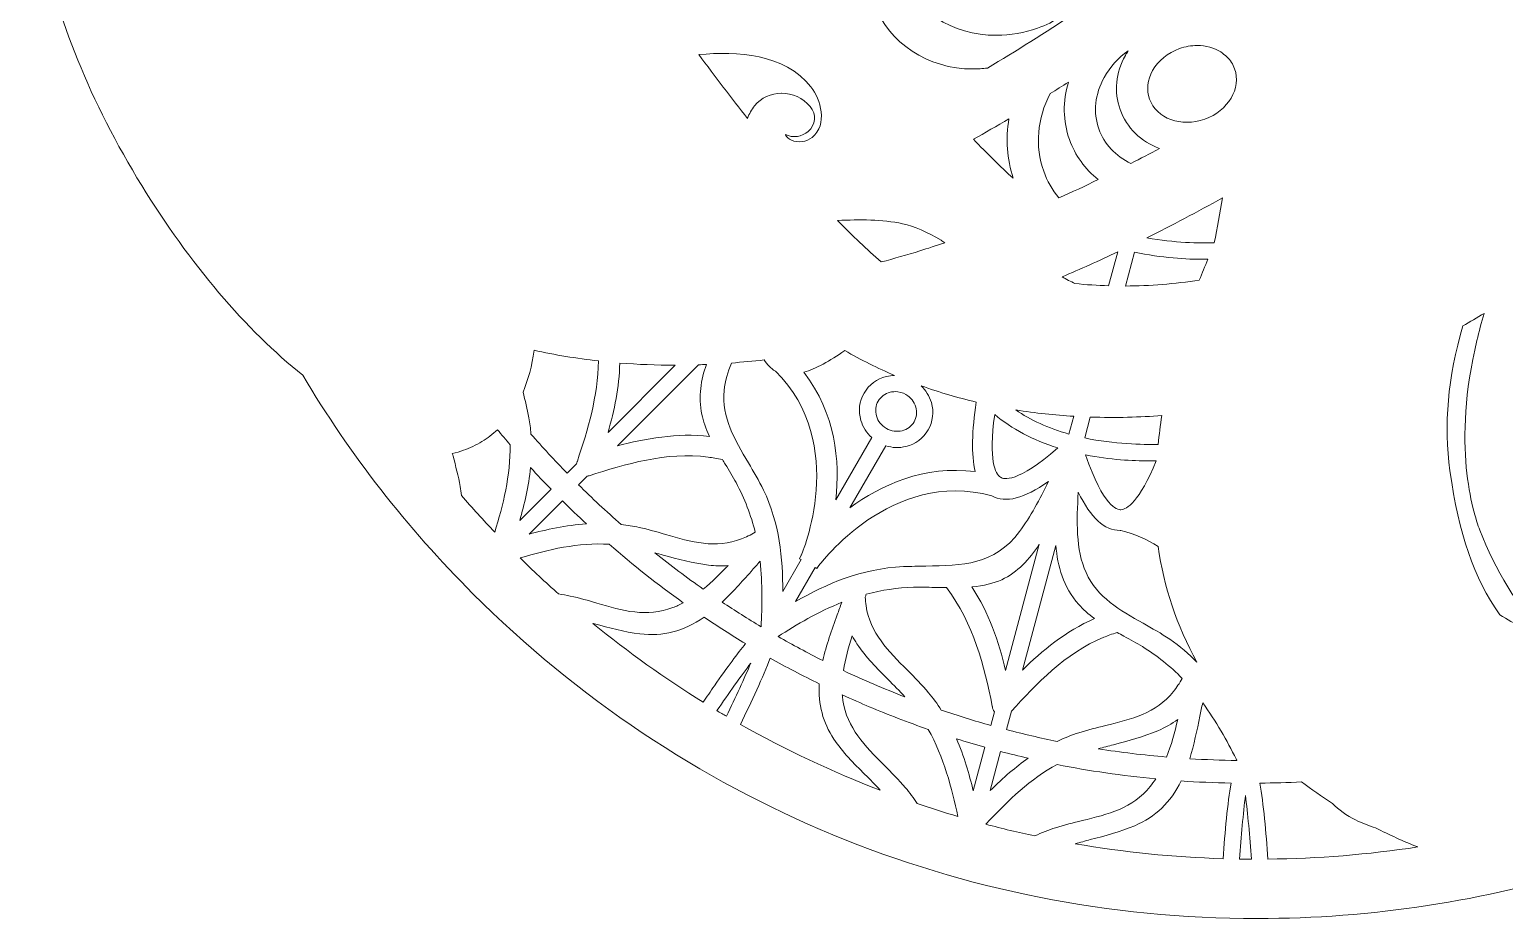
# Model space of a CAD drawing. Header units: millimetres. Extents: x 9 to 1326, y -344 to -41.
# Drawn here: x 1009 to 1198, y -333.6 to -219.6 of the extents above; entities that cross this region are included whole.
import ezdxf

# ---------------------------------------------------------------- set-up
doc = ezdxf.new("R2010")
doc.units = ezdxf.units.MM
doc.header["$MEASUREMENT"] = 0
doc.layers.add('Layer 1', color=7, linetype='Continuous')

msp = doc.modelspace()

# ---------------------------------------------------------------- linework, layer by layer
at = {"layer": 'Layer 1', "lineweight": 0}
for points, knots in [([(1322.58, -197.15), (1322.58, -197.15), (1322.58, -197.15), (1322.58, -197.15), (1320.86, -192.24), (1317.61, -187.57), (1313.65, -184.33), (1311.9, -182.89), (1310.03, -181.75), (1308.08, -180.92), (1306.84, -164.02), (1302.68, -147.7), (1295.7, -132.42), (1288.68, -117.04), (1278.97, -103.1), (1266.85, -90.98), (1240.01, -64.14), (1204.31, -49.35), (1166.35, -49.35), (1128.39, -49.35), (1092.69, -64.14), (1065.85, -90.98), (1040.07, -116.76), (1025.33, -150.97), (1024.3, -187.36), (1023.38, -187.15), (1022.49, -187.01), (1021.67, -186.96), (1021.67, -186.96), (1021.31, -186.95), (1021.31, -186.95), (1021.31, -186.95), (1021.2, -186.95), (1021.2, -186.95), (1019.08, -186.91), (1017.19, -187.38), (1015.58, -188.37), (1010.75, -191.33), (1009.03, -198.46), (1010.74, -208.44), (1012.36, -217.89), (1016.86, -228.98), (1023.41, -239.66), (1029.5, -249.6), (1036.83, -258.23), (1044.04, -263.97), (1050.08, -274.13), (1057.42, -283.55), (1065.85, -291.98), (1092.7, -318.83), (1128.39, -333.61), (1166.35, -333.61), (1181.01, -333.61), (1195.47, -331.4), (1209.32, -327.02), (1210.3, -327.15), (1211.18, -327.26), (1212.01, -327.35), (1212.01, -327.35), (1212.06, -327.35), (1212.06, -327.35), (1218.14, -329.57), (1224.43, -330.7), (1230.75, -330.7), (1236.56, -330.7), (1242.36, -329.75), (1247.97, -327.86), (1248.19, -327.79), (1248.41, -327.71), (1248.63, -327.63), (1265.77, -321.61), (1278.91, -306.29), (1282.1, -288.62), (1282.97, -283.79), (1283.11, -279.16), (1282.52, -274.85), (1288.35, -266.85), (1293.33, -258.23), (1297.33, -249.24), (1309.73, -245.45), (1318.06, -237.18), (1322.1, -224.63), (1325.36, -214.49), (1325.52, -205.5), (1322.58, -197.15)], [0, 0, 0, 0, 1, 1, 1, 2, 2, 2, 3, 3, 3, 4, 4, 4, 5, 5, 5, 6, 6, 6, 7, 7, 7, 8, 8, 8, 9, 9, 9, 10, 10, 10, 11, 11, 11, 12, 12, 12, 13, 13, 13, 14, 14, 14, 15, 15, 15, 16, 16, 16, 17, 17, 17, 18, 18, 18, 19, 19, 19, 20, 20, 20, 21, 21, 21, 22, 22, 22, 23, 23, 23, 24, 24, 24, 25, 25, 25, 26, 26, 26, 27, 27, 27, 28, 28, 28, 28]), ([(1132.93, -220.39), (1134.71, -220.39), (1136.48, -220.08), (1138.19, -219.47), (1140.32, -218.71), (1142.23, -217.52), (1143.78, -216.01), (1143.67, -216.25), (1143.55, -216.5), (1143.42, -216.74), (1143.3, -216.98), (1143.15, -217.24), (1142.98, -217.51), (1139.18, -220.05), (1135.41, -222.43), (1131.77, -224.59), (1131.14, -224.67), (1130.51, -224.71), (1129.9, -224.71), (1124.14, -224.71), (1119.08, -221.37), (1117.3, -216.42), (1115.96, -212.67), (1116.59, -208.52), (1119.03, -205.02), (1119.71, -204.49), (1120.39, -203.95), (1121.06, -203.42), (1119.74, -206.32), (1119.57, -209.46), (1120.6, -212.35), (1122.35, -217.24), (1127.19, -220.39), (1132.93, -220.39)], [0, 0, 0, 0, 1, 1, 1, 2, 2, 2, 3, 3, 3, 4, 4, 4, 5, 5, 5, 6, 6, 6, 7, 7, 7, 8, 8, 8, 9, 9, 9, 10, 10, 10, 11, 11, 11, 11]), ([(1109.14, -227.01), (1110.41, -228.62), (1111.34, -231.8), (1109.29, -233.49), (1108.59, -234.06), (1107.48, -234.21), (1106.65, -233.84), (1106.27, -233.67), (1106.01, -233.45), (1105.87, -233.16), (1105.87, -233.14), (1105.87, -233.12), (1105.87, -233.1), (1106.85, -233.61), (1108.02, -233.37), (1108.79, -232.71), (1109.78, -231.86), (1109.89, -230.52), (1109.04, -229.53), (1108.1, -228.43), (1106.77, -227.81), (1105.37, -227.81), (1105.36, -227.81), (1105.36, -227.81), (1105.35, -227.81), (1104.02, -227.81), (1102.8, -228.39), (1101.93, -229.43), (1101.53, -229.9), (1101.23, -230.45), (1101.04, -231.04), (1098.97, -228.45), (1096.88, -225.71), (1094.79, -222.86), (1099.67, -222.44), (1105.76, -222.72), (1109.14, -227.01)], [0, 0, 0, 0, 1, 1, 1, 2, 2, 2, 3, 3, 3, 4, 4, 4, 5, 5, 5, 6, 6, 6, 7, 7, 7, 8, 8, 8, 9, 9, 9, 10, 10, 10, 11, 11, 11, 12, 12, 12, 12]), ([(1150.15, -236.82), (1148.17, -235.87), (1146.72, -234.32), (1146.04, -232.4), (1145.28, -230.28), (1145.53, -227.93), (1146.73, -225.78), (1147.47, -224.45), (1148.51, -223.3), (1149.78, -222.39), (1149.66, -222.58), (1149.54, -222.77), (1149.43, -222.97), (1148.19, -225.18), (1147.95, -227.65), (1148.76, -229.91), (1149.6, -232.24), (1151.43, -234.02), (1153.8, -234.91), (1152.58, -235.56), (1151.35, -236.2), (1150.15, -236.82)], [0, 0, 0, 0, 1, 1, 1, 2, 2, 2, 3, 3, 3, 4, 4, 4, 5, 5, 5, 6, 6, 6, 7, 7, 7, 7]), ([(1159.6, -231.14), (1159.6, -231.14), (1159.6, -231.14), (1159.6, -231.14), (1156.59, -232.21), (1153.42, -231.06), (1152.53, -228.57), (1152.12, -227.41), (1152.26, -226.11), (1152.92, -224.92), (1153.64, -223.64), (1154.86, -222.64), (1156.36, -222.1), (1157.11, -221.83), (1157.87, -221.7), (1158.64, -221.7), (1159.75, -221.7), (1160.8, -221.99), (1161.66, -222.53), (1161.94, -222.73), (1162.2, -222.94), (1162.45, -223.15), (1162.89, -223.59), (1163.23, -224.1), (1163.43, -224.67), (1164.32, -227.17), (1162.6, -230.07), (1159.6, -231.14)], [0, 0, 0, 0, 1, 1, 1, 2, 2, 2, 3, 3, 3, 4, 4, 4, 5, 5, 5, 6, 6, 6, 7, 7, 7, 8, 8, 8, 9, 9, 9, 9]), ([(1138.98, -237.82), (1138.98, -237.82), (1138.98, -237.82), (1138.98, -237.82), (1137.83, -234.6), (1138.12, -231.06), (1139.8, -227.87), (1140.57, -227.39), (1141.35, -226.9), (1142.14, -226.4), (1141.39, -228.84), (1141.43, -231.37), (1142.27, -233.75), (1143, -235.78), (1144.26, -237.54), (1145.96, -238.89), (1144.26, -239.71), (1142.56, -240.5), (1140.9, -241.24), (1140.07, -240.21), (1139.42, -239.06), (1138.98, -237.82)], [0, 0, 0, 0, 1, 1, 1, 2, 2, 2, 3, 3, 3, 4, 4, 4, 5, 5, 5, 6, 6, 6, 7, 7, 7, 7]), ([(1135.06, -238.72), (1133.4, -237.19), (1131.7, -235.52), (1129.96, -233.72), (1131.44, -232.89), (1132.97, -232.01), (1134.52, -231.09), (1134.08, -233.65), (1134.26, -236.25), (1135.06, -238.72)], [0, 0, 0, 0, 1, 1, 1, 2, 2, 2, 3, 3, 3, 3]), ([(1161.89, -241.23), (1161.55, -243.15), (1161.2, -245.09), (1160.83, -247), (1158.93, -247.05), (1155.72, -247), (1152.19, -246.35), (1155.39, -244.75), (1158.64, -243.04), (1161.89, -241.23)], [0, 0, 0, 0, 1, 1, 1, 2, 2, 2, 3, 3, 3, 3]), ([(1118.16, -249.45), (1116.36, -247.87), (1114.48, -246.09), (1112.56, -244.13), (1115.39, -244.02), (1118.27, -243.97), (1120.89, -244.55), (1122.41, -244.89), (1124.02, -245.58), (1125.82, -246.67), (1125.98, -246.77), (1126.14, -246.87), (1126.3, -246.98), (1125.19, -247.36), (1124.11, -247.71), (1123.09, -248.03), (1121.48, -248.53), (1119.82, -249.01), (1118.16, -249.45)], [0, 0, 0, 0, 1, 1, 1, 2, 2, 2, 3, 3, 3, 4, 4, 4, 5, 5, 5, 6, 6, 6, 6]), ([(1142.98, -252.22), (1142.41, -251.95), (1141.86, -251.67), (1141.33, -251.36), (1143.66, -250.37), (1146.04, -249.3), (1148.45, -248.16), (1148.45, -248.16), (1147.29, -252.5), (1147.29, -252.5), (1145.85, -252.46), (1144.42, -252.36), (1142.98, -252.22)], [0, 0, 0, 0, 1, 1, 1, 2, 2, 2, 3, 3, 3, 4, 4, 4, 4]), ([(1158.91, -251.78), (1155.75, -252.26), (1152.59, -252.51), (1149.44, -252.53), (1149.44, -252.53), (1150.6, -248.18), (1150.6, -248.18), (1154.08, -248.94), (1157.34, -249.11), (1159.5, -249.11), (1159.67, -249.11), (1159.84, -249.1), (1160.02, -249.1), (1159.63, -249.99), (1159.26, -250.89), (1158.91, -251.78)], [0, 0, 0, 0, 1, 1, 1, 2, 2, 2, 3, 3, 3, 4, 4, 4, 5, 5, 5, 5]), ([(1192.67, -257.64), (1193.6, -257.12), (1194.52, -256.59), (1195.41, -256.04), (1195.06, -257.21), (1194.74, -258.37), (1194.47, -259.52), (1191.27, -272.82), (1193.94, -281.48), (1194.84, -283.82), (1196.78, -288.89), (1199.66, -293.57), (1203.26, -297.52), (1201.23, -296.82), (1199.28, -295.87), (1197.42, -294.69), (1194.06, -289.89), (1192.15, -284.36), (1191.02, -276.23), (1191.02, -276.23), (1191.02, -276.23), (1191.02, -276.23), (1190.21, -270.35), (1190.74, -264.26), (1192.67, -257.64)], [0, 0, 0, 0, 1, 1, 1, 2, 2, 2, 3, 3, 3, 4, 4, 4, 5, 5, 5, 6, 6, 6, 7, 7, 7, 8, 8, 8, 8]), ([(1073.67, -260.77), (1076.36, -261.36), (1079.11, -261.81), (1081.91, -262.13), (1081.86, -266.67), (1080.58, -270.94), (1079.22, -274.98), (1079.21, -275), (1079.2, -275.02), (1079.2, -275.03), (1079.16, -275.13), (1079.13, -275.23), (1079.11, -275.33), (1079.11, -275.33), (1077.91, -276.53), (1077.91, -276.53), (1076.3, -274.88), (1074.75, -273.19), (1073.28, -271.51), (1073.22, -270.79), (1073.13, -270.09), (1073.01, -269.41), (1072.82, -268.3), (1072.54, -267.21), (1072.26, -266.14), (1072.93, -264.56), (1073.41, -262.76), (1073.67, -260.77)], [0, 0, 0, 0, 1, 1, 1, 2, 2, 2, 3, 3, 3, 4, 4, 4, 5, 5, 5, 6, 6, 6, 7, 7, 7, 8, 8, 8, 9, 9, 9, 9]), ([(1084.65, -262.4), (1086.99, -262.59), (1089.36, -262.68), (1091.77, -262.68), (1091.77, -262.68), (1083.15, -271.29), (1083.15, -271.29), (1083.96, -268.48), (1084.6, -265.52), (1084.65, -262.4)], [0, 0, 0, 0, 1, 1, 1, 2, 2, 2, 3, 3, 3, 3]), ([(1095.18, -268.98), (1095.37, -269.87), (1095.68, -270.79), (1096.16, -271.81), (1091.97, -271.34), (1087.93, -272.08), (1084.35, -273.03), (1084.35, -273.03), (1094.75, -262.63), (1094.75, -262.63), (1095.08, -262.62), (1095.42, -262.6), (1095.75, -262.59), (1095.04, -264.56), (1094.71, -266.7), (1095.18, -268.98)], [0, 0, 0, 0, 1, 1, 1, 2, 2, 2, 3, 3, 3, 4, 4, 4, 5, 5, 5, 5]), ([(1098.04, -265.91), (1098.16, -264.73), (1098.5, -263.56), (1098.98, -262.4), (1100.36, -262.29), (1101.75, -262.16), (1103.15, -262), (1103.51, -262.62), (1103.99, -263.1), (1104.59, -263.43), (1114.04, -272.78), (1107.97, -286.91), (1107.91, -287.05), (1107.91, -287.05), (1107.7, -287.5), (1107.7, -287.5), (1107.7, -287.5), (1107.91, -287.59), (1107.91, -287.59), (1107.91, -287.59), (1105.53, -291.71), (1105.53, -291.71), (1105.55, -287.44), (1105.13, -282.98), (1103.07, -278.68), (1102.49, -277.47), (1101.8, -276.32), (1101.14, -275.2), (1099.37, -272.22), (1097.7, -269.4), (1098.04, -265.91)], [0, 0, 0, 0, 1, 1, 1, 2, 2, 2, 3, 3, 3, 4, 4, 4, 5, 5, 5, 6, 6, 6, 7, 7, 7, 8, 8, 8, 9, 9, 9, 10, 10, 10, 10]), ([(1108.24, -263.59), (1109.77, -263.13), (1111.55, -262.15), (1113.48, -260.8), (1115.59, -262.02), (1117.73, -263.08), (1119.87, -263.99), (1119.52, -264), (1119.16, -264.04), (1118.8, -264.13), (1117.59, -264.43), (1116.58, -265.18), (1115.96, -266.25), (1115.34, -267.31), (1115.2, -268.56), (1115.55, -269.77), (1115.79, -270.62), (1116.27, -271.37), (1116.93, -271.97), (1116.93, -271.97), (1112.33, -279.92), (1112.33, -279.92), (1112.87, -275), (1112.34, -268.87), (1108.24, -263.59)], [0, 0, 0, 0, 1, 1, 1, 2, 2, 2, 3, 3, 3, 4, 4, 4, 5, 5, 5, 6, 6, 6, 7, 7, 7, 8, 8, 8, 8]), ([(1130.2, -276.32), (1123.63, -275.48), (1118.09, -278.07), (1114.13, -280.97), (1114.13, -280.97), (1118.73, -273.01), (1118.73, -273.01), (1119.57, -273.28), (1120.46, -273.31), (1121.32, -273.1), (1122.54, -272.8), (1123.55, -272.05), (1124.16, -270.98), (1124.78, -269.92), (1124.93, -268.66), (1124.58, -267.46), (1124.34, -266.63), (1123.88, -265.9), (1123.25, -265.31), (1125.62, -266.17), (1127.99, -266.86), (1130.33, -267.41), (1129.79, -271.04), (1129.67, -274.16), (1130.2, -276.32)], [0, 0, 0, 0, 1, 1, 1, 2, 2, 2, 3, 3, 3, 4, 4, 4, 5, 5, 5, 6, 6, 6, 7, 7, 7, 8, 8, 8, 8]), ([(1122.36, -269.94), (1122.03, -270.51), (1121.49, -270.92), (1120.82, -271.08), (1120.15, -271.25), (1119.44, -271.14), (1118.81, -270.78), (1118.81, -270.78), (1118.81, -270.78), (1118.81, -270.78), (1118.19, -270.42), (1117.74, -269.86), (1117.55, -269.19), (1117.36, -268.53), (1117.43, -267.86), (1117.76, -267.29), (1118.09, -266.72), (1118.64, -266.31), (1119.3, -266.15), (1119.51, -266.1), (1119.72, -266.07), (1119.94, -266.07), (1120.41, -266.07), (1120.89, -266.2), (1121.32, -266.45), (1121.94, -266.8), (1122.38, -267.37), (1122.58, -268.04), (1122.77, -268.7), (1122.69, -269.37), (1122.36, -269.94)], [0, 0, 0, 0, 1, 1, 1, 2, 2, 2, 3, 3, 3, 4, 4, 4, 5, 5, 5, 6, 6, 6, 7, 7, 7, 8, 8, 8, 9, 9, 9, 10, 10, 10, 10]), ([(1132.69, -268.99), (1134.88, -270.84), (1137.59, -272.29), (1140.79, -273.29), (1135.54, -277.84), (1133.84, -277.32), (1133.43, -277.04), (1132.79, -276.6), (1131.87, -274.95), (1132.69, -268.99)], [0, 0, 0, 0, 1, 1, 1, 2, 2, 2, 3, 3, 3, 3]), ([(1135.38, -268.41), (1137.93, -268.82), (1140.41, -269.08), (1142.81, -269.23), (1142.81, -269.23), (1142.2, -271.51), (1142.2, -271.51), (1139.56, -270.76), (1137.28, -269.72), (1135.38, -268.41)], [0, 0, 0, 0, 1, 1, 1, 2, 2, 2, 3, 3, 3, 3]), ([(1144.22, -272), (1144.22, -272), (1144.94, -269.33), (1144.94, -269.33), (1148.23, -269.44), (1151.32, -269.35), (1154.11, -269.14), (1153.92, -270.37), (1153.76, -271.61), (1153.63, -272.83), (1151.63, -272.88), (1148.04, -272.81), (1144.22, -272)], [0, 0, 0, 0, 1, 1, 1, 2, 2, 2, 3, 3, 3, 4, 4, 4, 4]), ([(1064.38, -279.38), (1064.33, -279), (1064.28, -278.61), (1064.21, -278.22), (1063.98, -276.91), (1063.63, -275.61), (1063.3, -274.35), (1063.27, -274.23), (1063.24, -274.11), (1063.2, -273.99), (1063.7, -273.88), (1064.18, -273.75), (1064.63, -273.59), (1065.46, -273.3), (1066.25, -272.92), (1067, -272.47), (1067.71, -272.03), (1068.37, -271.52), (1068.98, -270.95), (1069.52, -271.6), (1070.07, -272.25), (1070.62, -272.89), (1070.66, -276.82), (1069.71, -280.64), (1068.63, -284.08), (1067.18, -282.55), (1065.76, -280.98), (1064.38, -279.38)], [0, 0, 0, 0, 1, 1, 1, 2, 2, 2, 3, 3, 3, 4, 4, 4, 5, 5, 5, 6, 6, 6, 7, 7, 7, 8, 8, 8, 9, 9, 9, 9]), ([(1079.37, -278.01), (1079.37, -278.01), (1080.48, -276.9), (1080.48, -276.9), (1080.56, -276.89), (1080.65, -276.88), (1080.73, -276.85), (1085.35, -275.39), (1090.59, -273.74), (1096, -274.47), (1096.54, -274.54), (1097.1, -274.64), (1097.81, -274.79), (1097.93, -274.99), (1098.05, -275.18), (1098.17, -275.38), (1098.67, -276.19), (1099.14, -276.96), (1099.55, -277.73), (1100.67, -279.81), (1101.47, -281.89), (1102.01, -284.09), (1101.41, -284.45), (1100.83, -284.73), (1100.25, -284.95), (1096.92, -286.25), (1093.81, -285.34), (1090.52, -284.38), (1089.42, -284.06), (1088.28, -283.72), (1087.12, -283.47), (1086.38, -283.31), (1085.64, -283.19), (1084.83, -283.1), (1082.92, -281.42), (1081.09, -279.71), (1079.37, -278.01)], [0, 0, 0, 0, 1, 1, 1, 2, 2, 2, 3, 3, 3, 4, 4, 4, 5, 5, 5, 6, 6, 6, 7, 7, 7, 8, 8, 8, 9, 9, 9, 10, 10, 10, 11, 11, 11, 12, 12, 12, 12]), ([(1073.23, -275.81), (1074.07, -276.73), (1074.95, -277.66), (1075.85, -278.59), (1075.85, -278.59), (1071.84, -282.6), (1071.84, -282.6), (1072.44, -280.52), (1072.99, -278.22), (1073.23, -275.81)], [0, 0, 0, 0, 1, 1, 1, 2, 2, 2, 3, 3, 3, 3]), ([(1107.19, -292.99), (1107.19, -292.99), (1109.71, -288.63), (1109.71, -288.63), (1109.71, -288.63), (1109.89, -288.76), (1109.89, -288.76), (1109.89, -288.76), (1110.18, -288.36), (1110.18, -288.36), (1110.27, -288.24), (1119.45, -275.88), (1132.32, -279.43), (1134.13, -280.39), (1136.45, -279.79), (1139.57, -277.6), (1139.57, -277.61), (1139.56, -277.62), (1139.56, -277.62), (1138.45, -279.84), (1137.31, -282.12), (1135.88, -284.01), (1132.61, -288.32), (1128.55, -288.37), (1123.85, -288.43), (1122.93, -288.45), (1121.98, -288.46), (1121, -288.5), (1115.58, -288.75), (1111.15, -290.71), (1107.19, -292.99)], [0, 0, 0, 0, 1, 1, 1, 2, 2, 2, 3, 3, 3, 4, 4, 4, 5, 5, 5, 6, 6, 6, 7, 7, 7, 8, 8, 8, 9, 9, 9, 10, 10, 10, 10]), ([(1148.86, -281.22), (1148.37, -281.25), (1146.61, -280.84), (1144.33, -274.19), (1147.49, -274.81), (1150.42, -274.95), (1152.39, -274.95), (1152.73, -274.95), (1153.06, -274.94), (1153.4, -274.94), (1151.19, -280.24), (1149.62, -281.16), (1148.86, -281.22)], [0, 0, 0, 0, 1, 1, 1, 2, 2, 2, 3, 3, 3, 4, 4, 4, 4]), ([(1155.14, -297.82), (1154.03, -297.07), (1152.86, -296.41), (1151.73, -295.77), (1148.71, -294.07), (1145.85, -292.47), (1144.4, -289.27), (1143.06, -286.31), (1143.19, -282.59), (1143.4, -278.94), (1145.02, -282.29), (1146.74, -283.86), (1148.77, -283.86), (1148.8, -283.86), (1148.83, -283.86), (1148.85, -283.86), (1150.65, -284.33), (1152.23, -285.04), (1153.63, -285.91), (1154.34, -291.07), (1156.03, -296.08), (1158.61, -300.75), (1157.58, -299.69), (1156.43, -298.7), (1155.14, -297.82)], [0, 0, 0, 0, 1, 1, 1, 2, 2, 2, 3, 3, 3, 4, 4, 4, 5, 5, 5, 6, 6, 6, 7, 7, 7, 8, 8, 8, 8]), ([(1077.31, -280.07), (1078.31, -281.06), (1079.34, -282.05), (1080.39, -283.02), (1077.76, -283.2), (1075.22, -283.76), (1073.04, -284.34), (1073.04, -284.34), (1077.31, -280.07), (1077.31, -280.07)], [0, 0, 0, 0, 1, 1, 1, 2, 2, 2, 3, 3, 3, 3]), ([(1071.89, -287.39), (1075.46, -286.32), (1079.34, -285.39), (1083.31, -285.64), (1086.34, -288.29), (1089.53, -290.81), (1092.79, -293.13), (1092.33, -293.39), (1091.89, -293.59), (1091.45, -293.76), (1088.11, -295.05), (1085.01, -294.15), (1081.72, -293.19), (1080.62, -292.86), (1079.48, -292.53), (1078.32, -292.28), (1077.82, -292.17), (1077.32, -292.09), (1076.82, -292.01), (1075.14, -290.52), (1073.5, -288.98), (1071.89, -287.39)], [0, 0, 0, 0, 1, 1, 1, 2, 2, 2, 3, 3, 3, 4, 4, 4, 5, 5, 5, 6, 6, 6, 7, 7, 7, 7]), ([(1090.2, -287.02), (1092.08, -287.53), (1094.03, -288.06), (1096.03, -288.31), (1096.88, -288.42), (1097.72, -288.43), (1098.54, -288.36), (1097.56, -289.39), (1096.49, -290.45), (1095.35, -291.39), (1093.25, -289.91), (1091.18, -288.35), (1089.16, -286.73), (1089.51, -286.83), (1089.85, -286.92), (1090.2, -287.02)], [0, 0, 0, 0, 1, 1, 1, 2, 2, 2, 3, 3, 3, 4, 4, 4, 5, 5, 5, 5]), ([(1133.59, -290.18), (1135.59, -289.27), (1137.16, -287.53), (1138.41, -285.64), (1138.41, -285.64), (1134.08, -301.8), (1134.08, -301.8), (1133.21, -298.14), (1131.99, -294.42), (1129.75, -291.09), (1131.31, -290.95), (1132.54, -290.65), (1133.59, -290.18)], [0, 0, 0, 0, 1, 1, 1, 2, 2, 2, 3, 3, 3, 4, 4, 4, 4]), ([(1140.53, -285.78), (1140.74, -288.44), (1141.47, -291.12), (1143.46, -293.36), (1144.01, -293.98), (1144.68, -294.58), (1145.5, -295.16), (1141.75, -296.8), (1138.75, -299.3), (1136.25, -301.76), (1136.25, -301.76), (1140.53, -285.78), (1140.53, -285.78)], [0, 0, 0, 0, 1, 1, 1, 2, 2, 2, 3, 3, 3, 4, 4, 4, 4]), ([(1101.48, -289.12), (1101.86, -288.69), (1102.25, -288.25), (1102.64, -287.82), (1102.96, -290.71), (1102.88, -293.65), (1102.76, -296.19), (1102.76, -296.19), (1102.76, -296.2), (1102.76, -296.2), (1101.07, -295.19), (1099.41, -294.14), (1097.78, -293.05), (1099.07, -291.84), (1100.29, -290.46), (1101.48, -289.12)], [0, 0, 0, 0, 1, 1, 1, 2, 2, 2, 3, 3, 3, 4, 4, 4, 5, 5, 5, 5]), ([(1125.85, -306.89), (1125.34, -306.09), (1124.8, -305.37), (1124.23, -304.68), (1123.37, -303.65), (1122.42, -302.7), (1121.5, -301.78), (1119.05, -299.32), (1116.73, -297), (1116.21, -293.51), (1116.16, -293.16), (1116.12, -292.79), (1116.11, -292.42), (1116.15, -292.29), (1116.19, -292.16), (1116.23, -292.04), (1118.22, -291.5), (1120.22, -291.21), (1122.31, -291.15), (1123.14, -291.12), (1124.05, -291.14), (1125.01, -291.17), (1125.5, -291.18), (1126, -291.19), (1126.51, -291.19), (1130.04, -295.82), (1131.34, -301.24), (1132.38, -306.39), (1132.38, -306.42), (1132.39, -306.44), (1132.4, -306.45), (1132.42, -306.69), (1132.51, -306.92), (1132.66, -307.11), (1132.66, -307.11), (1132.19, -308.86), (1132.19, -308.86), (1130.13, -308.28), (1128.01, -307.62), (1125.85, -306.89)], [0, 0, 0, 0, 1, 1, 1, 2, 2, 2, 3, 3, 3, 4, 4, 4, 5, 5, 5, 6, 6, 6, 7, 7, 7, 8, 8, 8, 9, 9, 9, 10, 10, 10, 11, 11, 11, 12, 12, 12, 13, 13, 13, 13]), ([(1113.1, -293.08), (1112.91, -293.61), (1112.72, -294.15), (1112.52, -294.69), (1111.83, -296.61), (1111.11, -298.58), (1110.66, -300.54), (1108.73, -299.57), (1106.81, -298.54), (1104.93, -297.46), (1107.3, -295.95), (1110.08, -294.28), (1113.1, -293.08)], [0, 0, 0, 0, 1, 1, 1, 2, 2, 2, 3, 3, 3, 4, 4, 4, 4]), ([(1081.22, -295.78), (1081.28, -295.79), (1081.34, -295.81), (1081.4, -295.82), (1083.28, -296.34), (1085.23, -296.87), (1087.23, -297.12), (1090.2, -297.49), (1092.82, -296.81), (1095.45, -294.98), (1097.16, -296.14), (1098.95, -297.28), (1100.77, -298.37), (1099.78, -299.58), (1098.47, -301.35), (1096.79, -303.77), (1096.28, -304.49), (1095.8, -305.2), (1095.34, -305.88), (1090.45, -302.84), (1085.73, -299.47), (1081.22, -295.78)], [0, 0, 0, 0, 1, 1, 1, 2, 2, 2, 3, 3, 3, 4, 4, 4, 5, 5, 5, 6, 6, 6, 7, 7, 7, 7]), ([(1115.05, -298.42), (1116.18, -300.13), (1117.63, -301.57), (1119.03, -302.96), (1119.75, -303.69), (1120.5, -304.43), (1121.19, -305.2), (1118.5, -304.16), (1115.86, -303.03), (1113.31, -301.83), (1113.54, -300.33), (1113.96, -298.82), (1114.43, -297.37), (1114.62, -297.73), (1114.83, -298.08), (1115.05, -298.42)], [0, 0, 0, 0, 1, 1, 1, 2, 2, 2, 3, 3, 3, 4, 4, 4, 5, 5, 5, 5]), ([(1155.59, -304.52), (1153.34, -307.31), (1150.2, -308.07), (1146.87, -308.88), (1145.75, -309.16), (1144.6, -309.44), (1143.47, -309.8), (1142.54, -310.1), (1141.6, -310.47), (1140.69, -310.91), (1138.56, -310.47), (1136.38, -309.97), (1134.2, -309.4), (1134.2, -309.4), (1134.83, -307.04), (1134.83, -307.04), (1138.03, -303.55), (1141.66, -299.62), (1146.66, -297.56), (1147.16, -297.36), (1147.71, -297.16), (1148.38, -296.94), (1148.67, -297.1), (1148.96, -297.25), (1149.24, -297.41), (1150.08, -297.87), (1150.87, -298.3), (1151.61, -298.76), (1153.52, -299.94), (1155.2, -301.28), (1156.71, -302.83), (1156.36, -303.46), (1155.99, -304.01), (1155.59, -304.52)], [0, 0, 0, 0, 1, 1, 1, 2, 2, 2, 3, 3, 3, 4, 4, 4, 5, 5, 5, 6, 6, 6, 7, 7, 7, 8, 8, 8, 9, 9, 9, 10, 10, 10, 11, 11, 11, 11]), ([(1103.92, -300.22), (1105.96, -301.37), (1108.07, -302.48), (1110.22, -303.53), (1110.07, -306.17), (1110.68, -308.48), (1112.08, -310.6), (1113.21, -312.31), (1114.66, -313.75), (1116.06, -315.14), (1116.72, -315.79), (1117.39, -316.47), (1118.03, -317.16), (1111.87, -314.8), (1105.88, -311.98), (1100.12, -308.72), (1101.5, -305.9), (1103.05, -302.58), (1103.92, -300.22)], [0, 0, 0, 0, 1, 1, 1, 2, 2, 2, 3, 3, 3, 4, 4, 4, 5, 5, 5, 6, 6, 6, 6]), ([(1097.1, -306.96), (1098.62, -304.74), (1100.19, -302.51), (1101.45, -300.86), (1100.64, -302.78), (1099.5, -305.25), (1098.33, -307.69), (1097.92, -307.45), (1097.51, -307.21), (1097.1, -306.96)], [0, 0, 0, 0, 1, 1, 1, 2, 2, 2, 3, 3, 3, 3]), ([(1122.76, -318.87), (1122.3, -318.17), (1121.8, -317.5), (1121.26, -316.85), (1120.4, -315.83), (1119.45, -314.88), (1118.53, -313.96), (1116.08, -311.5), (1113.77, -309.18), (1113.24, -305.68), (1113.21, -305.44), (1113.18, -305.19), (1113.16, -304.93), (1114.42, -305.51), (1115.56, -306.02), (1116.63, -306.47), (1119.03, -307.48), (1121.56, -308.46), (1124.17, -309.37), (1126.17, -312.92), (1127.21, -316.91), (1127.97, -320.53), (1126.22, -320.01), (1124.49, -319.46), (1122.76, -318.87)], [0, 0, 0, 0, 1, 1, 1, 2, 2, 2, 3, 3, 3, 4, 4, 4, 5, 5, 5, 6, 6, 6, 7, 7, 7, 8, 8, 8, 8]), ([(1163.73, -313.35), (1161.72, -313.32), (1159.69, -313.25), (1157.68, -313.13), (1158.23, -311.37), (1158.61, -309.49), (1158.98, -307.66), (1159.1, -307.1), (1159.22, -306.52), (1159.34, -305.95), (1161.06, -308.3), (1162.46, -310.88), (1163.62, -313.13), (1163.63, -313.16), (1163.65, -313.18), (1163.66, -313.2), (1163.68, -313.25), (1163.71, -313.3), (1163.73, -313.35)], [0, 0, 0, 0, 1, 1, 1, 2, 2, 2, 3, 3, 3, 4, 4, 4, 5, 5, 5, 6, 6, 6, 6]), ([(1156.15, -308.08), (1155.75, -309.76), (1155.31, -311.39), (1154.72, -312.91), (1151.77, -312.66), (1148.83, -312.31), (1145.96, -311.86), (1146.61, -311.67), (1147.27, -311.5), (1147.91, -311.33), (1149.8, -310.83), (1151.75, -310.32), (1153.61, -309.54), (1154.55, -309.14), (1155.39, -308.66), (1156.15, -308.08)], [0, 0, 0, 0, 1, 1, 1, 2, 2, 2, 3, 3, 3, 4, 4, 4, 5, 5, 5, 5]), ([(1129.94, -317.25), (1129.43, -315.1), (1128.77, -312.79), (1127.81, -310.57), (1129.04, -310.96), (1130.26, -311.32), (1131.44, -311.65), (1131.44, -311.65), (1129.94, -317.25), (1129.94, -317.25)], [0, 0, 0, 0, 1, 1, 1, 2, 2, 2, 3, 3, 3, 3]), ([(1133.45, -312.2), (1134.64, -312.51), (1135.82, -312.8), (1136.99, -313.07), (1135.41, -314.17), (1133.85, -315.5), (1132.11, -317.21), (1132.11, -317.21), (1133.45, -312.2), (1133.45, -312.2)], [0, 0, 0, 0, 1, 1, 1, 2, 2, 2, 3, 3, 3, 3]), ([(1131.57, -321.53), (1134.55, -318.33), (1137.25, -315.71), (1140.69, -313.87), (1144.8, -314.69), (1149.04, -315.31), (1153.32, -315.71), (1153.09, -316.07), (1152.86, -316.39), (1152.62, -316.69), (1150.37, -319.48), (1147.23, -320.25), (1143.9, -321.06), (1142.79, -321.33), (1141.63, -321.61), (1140.5, -321.97), (1139.59, -322.27), (1138.7, -322.62), (1137.83, -323.03), (1135.73, -322.58), (1133.64, -322.08), (1131.57, -321.53)], [0, 0, 0, 0, 1, 1, 1, 2, 2, 2, 3, 3, 3, 4, 4, 4, 5, 5, 5, 6, 6, 6, 7, 7, 7, 7]), ([(1143, -324.03), (1143.65, -323.85), (1144.3, -323.67), (1144.94, -323.5), (1146.83, -323.01), (1148.78, -322.49), (1150.64, -321.71), (1153.29, -320.59), (1155.24, -318.72), (1156.58, -315.98), (1158.66, -316.12), (1160.82, -316.21), (1163, -316.25), (1162.51, -318.83), (1162.18, -322.53), (1161.96, -325.95), (1155.55, -325.75), (1149.22, -325.11), (1143, -324.03)], [0, 0, 0, 0, 1, 1, 1, 2, 2, 2, 3, 3, 3, 4, 4, 4, 5, 5, 5, 6, 6, 6, 6]), ([(1166.65, -316.26), (1168.45, -316.24), (1170.24, -316.19), (1172.01, -316.09), (1173.27, -317.06), (1174.59, -317.98), (1175.96, -318.85), (1176.8, -319.7), (1177.78, -320.4), (1178.9, -320.96), (1179.75, -321.38), (1180.62, -321.71), (1181.5, -322), (1183.23, -322.88), (1185.03, -323.69), (1186.89, -324.44), (1180.55, -325.41), (1174.12, -325.93), (1167.69, -326), (1167.47, -322.58), (1167.14, -318.85), (1166.65, -316.26)], [0, 0, 0, 0, 1, 1, 1, 2, 2, 2, 3, 3, 3, 4, 4, 4, 5, 5, 5, 6, 6, 6, 7, 7, 7, 7]), ([(1164.06, -326), (1164.27, -323.1), (1164.54, -320.09), (1164.82, -317.85), (1165.11, -320.1), (1165.38, -323.11), (1165.58, -326.01), (1165.08, -326.01), (1164.57, -326.01), (1164.06, -326)], [0, 0, 0, 0, 1, 1, 1, 2, 2, 2, 3, 3, 3, 3])]:
    msp.add_open_spline(points, degree=3, knots=knots, dxfattribs=at)

doc.saveas('drawing.dxf')
